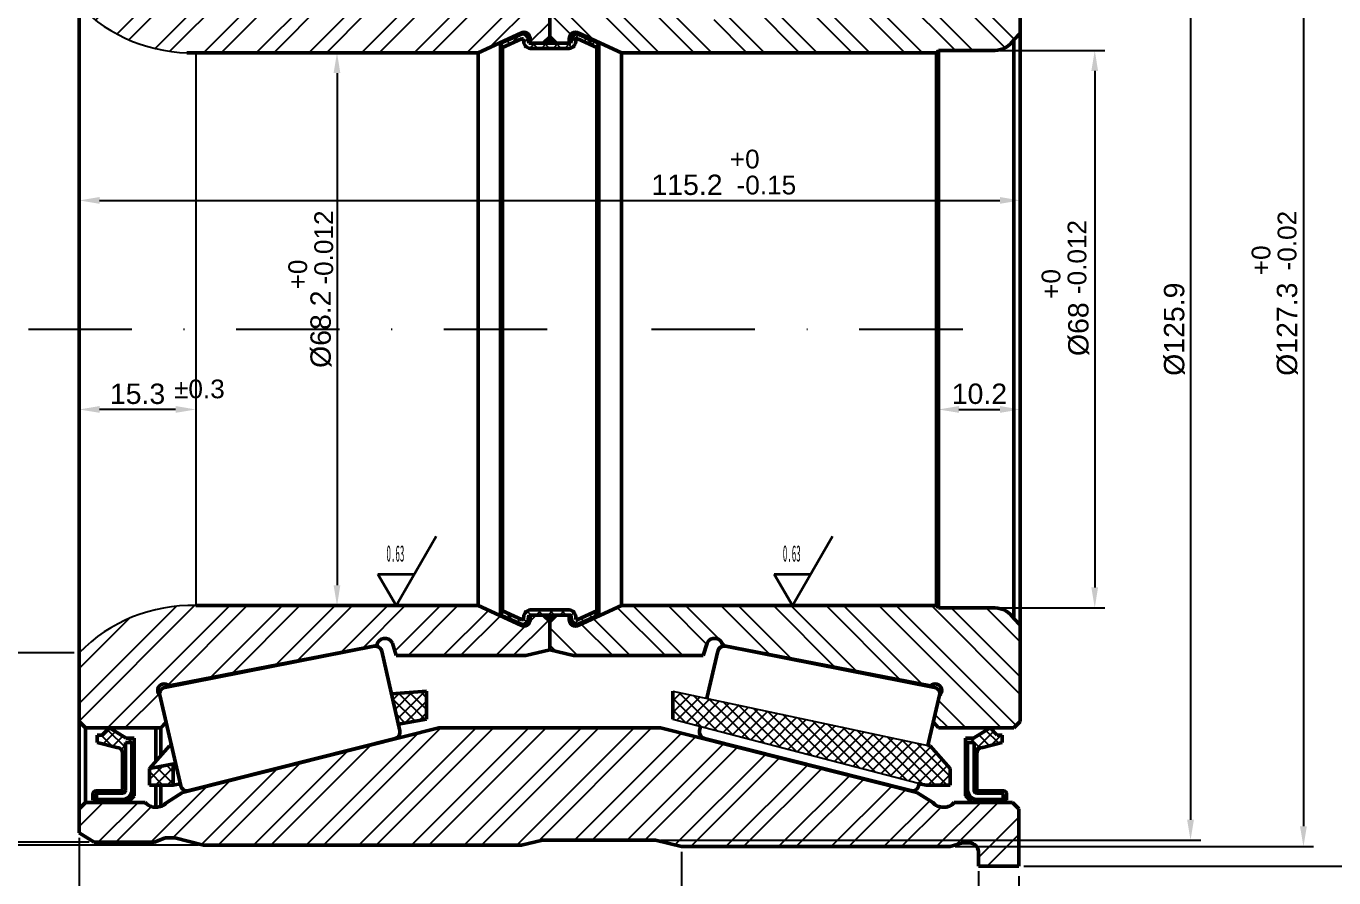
# Model space of a CAD drawing. Header units: millimetres. Extents: x 2659 to 3032, y 1080 to 1344.
# Drawn here: x 2783.2 to 2943.7, y 1169.3 to 1273.9 of the extents above; entities that cross this region are included whole.
import ezdxf

# ---------------------------------------------------------------- set-up
doc = ezdxf.new("R2010")
doc.units = ezdxf.units.MM
doc.linetypes.add('DASHDOT', pattern=[25.4, 12.7, -6.35, 0, -6.35])
for name, color, linetype, lineweight in [('AM_0', 7, 'Continuous', 50), ('AM_8', 1, 'Continuous', 25), ('CAXA4', 3, 'Continuous', 25)]:
    doc.layers.add(name, color=color, linetype=linetype, lineweight=lineweight)
doc.styles.get("Standard").update_dxf_attribs({"font": 'arial.ttf'})
doc.styles.add('UserTxtStyle3', font='', dxfattribs={"width": 0.4})
doc.styles.get('UserTxtStyle3').set_extended_font_data('FangSong_GB2312')
doc.dimstyles.new('ISO-25', dxfattribs={"dimtxt": 2.5, "dimasz": 2.5, "dimexe": 1.25, "dimexo": 0.625, "dimtad": 1, "dimtxsty": 'Standard', "dimcen": 2.5, "dimadec": 0, "dimazin": 0, "dimtfac": 1, "dimtmove": 0, "dimatfit": 3, "dimfxl": 1, "dimarcsym": 0})
pattern_1 = [(45, (290.7775, 262.977), (-3.232892, 3.232892), []), (45, (292.9327, 262.977), (-3.232892, 3.232892), [])]
pattern_2 = [(135, (290.7775, 262.977), (-3.232892, -3.232892), []), (135, (290.7775, 265.1324), (-3.232892, -3.232892), [])]
pattern_3 = [(135, (290.7775, 262.9771), (-0.7184205, -0.7184205), []), (225, (290.7775, 262.9771), (0.7184205, -0.7184205), [])]

# ---------------------------------------------------------------- blocks, each defined once
blk = doc.blocks.new('*D25')
at = {"color": 0, "lineweight": -2, "transparency": 16777216}
for p, q in [((2905.67, 1302.62), (2956.45, 1302.62)), ((2955.2, 1300.12), (2955.2, 1173.21)), ((2905.67, 1170.71), (2956.45, 1170.71))]:
    blk.add_line(p, q, dxfattribs=at)
at = {"color": 0, "transparency": 16777216}
for points in [[(2954.78, 1300.12), (2955.61, 1300.12), (2955.2, 1302.62)], [(2954.78, 1173.21), (2955.61, 1173.21), (2955.2, 1170.71)]]:
    blk.add_solid(points, dxfattribs=at)
at = {"layer": 'Defpoints', "color": 0, "transparency": 16777216}
for p in [(2905.05, 1302.62), (2905.05, 1170.71), (2955.2, 1170.71)]:
    blk.add_point(p, dxfattribs=at)
at = {"color": 0, "transparency": 16777216, "insert": (2953.23, 1236.66), "char_height": 2.5, "attachment_point": 5, "rotation": 90}
blk.add_mtext('%%C132', dxfattribs=at)
blk = doc.blocks.new('*D26')
at = {"color": 0, "lineweight": -2, "transparency": 16777216}
for p, q in [((2902.74, 1270.89), (2915.61, 1270.89)), ((2914.36, 1268.39), (2914.36, 1204.94)), ((2902.74, 1202.44), (2915.61, 1202.44))]:
    blk.add_line(p, q, dxfattribs=at)
at = {"color": 0, "transparency": 16777216}
for points in [[(2913.94, 1268.39), (2914.77, 1268.39), (2914.36, 1270.89)], [(2913.94, 1204.94), (2914.77, 1204.94), (2914.36, 1202.44)]]:
    blk.add_solid(points, dxfattribs=at)
at = {"layer": 'Defpoints', "color": 0, "transparency": 16777216}
for p in [(2902.11, 1270.89), (2902.11, 1202.44), (2914.36, 1202.44)]:
    blk.add_point(p, dxfattribs=at)
at = {"color": 0, "transparency": 16777216, "insert": (2912.39, 1236.66), "char_height": 2.5, "attachment_point": 5, "rotation": 90}
blk.add_mtext('%%C68', dxfattribs=at)
blk = doc.blocks.new('*D27')
at = {"color": 0, "lineweight": -2, "transparency": 16777216}
for p, q in [((2895.18, 1236.04), (2895.18, 1225.55)), ((2905.22, 1236.04), (2905.22, 1225.55)), ((2897.68, 1226.8), (2902.72, 1226.8))]:
    blk.add_line(p, q, dxfattribs=at)
at = {"color": 0, "transparency": 16777216}
for points in [[(2897.68, 1227.22), (2897.68, 1226.39), (2895.18, 1226.8)], [(2902.72, 1227.22), (2902.72, 1226.39), (2905.22, 1226.8)]]:
    blk.add_solid(points, dxfattribs=at)
at = {"layer": 'Defpoints', "color": 0, "transparency": 16777216}
for p in [(2895.18, 1236.66), (2905.22, 1236.66), (2905.22, 1226.8)]:
    blk.add_point(p, dxfattribs=at)
at = {"color": 0, "transparency": 16777216, "insert": (2900.2, 1228.71), "char_height": 2.5, "attachment_point": 5}
blk.add_mtext('10.2', dxfattribs=at)
blk = doc.blocks.new('*D28')
at = {"color": 0, "lineweight": -2, "transparency": 16777216}
for p, q in [((2789.67, 1236.04), (2789.67, 1225.55)), ((2804.01, 1236.04), (2804.01, 1225.55)), ((2801.51, 1226.8), (2792.17, 1226.8))]:
    blk.add_line(p, q, dxfattribs=at)
at = {"color": 0, "transparency": 16777216}
for points in [[(2792.17, 1227.22), (2792.17, 1226.39), (2789.67, 1226.8)], [(2801.51, 1227.22), (2801.51, 1226.39), (2804.01, 1226.8)]]:
    blk.add_solid(points, dxfattribs=at)
at = {"layer": 'Defpoints', "color": 0, "transparency": 16777216}
for p in [(2789.67, 1236.66), (2804.01, 1236.66), (2789.67, 1226.8)]:
    blk.add_point(p, dxfattribs=at)
at = {"color": 0, "transparency": 16777216, "insert": (2796.84, 1228.71), "char_height": 2.5, "attachment_point": 5}
blk.add_mtext('15.3', dxfattribs=at)
blk = doc.blocks.new('*D29')
at = {"color": 0, "lineweight": -2, "transparency": 16777216}
for p, q in [((2789.67, 1252.62), (2789.67, 1253.73)), ((2792.17, 1252.48), (2902.72, 1252.48)), ((2905.22, 1237.29), (2905.22, 1253.73))]:
    blk.add_line(p, q, dxfattribs=at)
at = {"color": 0, "transparency": 16777216}
for points in [[(2792.17, 1252.89), (2792.17, 1252.06), (2789.67, 1252.48)], [(2902.72, 1252.89), (2902.72, 1252.06), (2905.22, 1252.48)]]:
    blk.add_solid(points, dxfattribs=at)
at = {"layer": 'Defpoints', "color": 0, "transparency": 16777216}
for p in [(2905.22, 1252.48), (2789.67, 1252), (2905.22, 1236.66)]:
    blk.add_point(p, dxfattribs=at)
at = {"color": 0, "transparency": 16777216, "insert": (2864.3, 1254.38), "char_height": 2.5, "attachment_point": 5}
blk.add_mtext('115.2', dxfattribs=at)
blk = doc.blocks.new('*D30')
at = {"color": 0, "lineweight": -2, "transparency": 16777216}
for p, q in [((2900.07, 1170.08), (2900.07, 1162.22)), ((2905.05, 1169.46), (2905.05, 1162.22)), ((2897.57, 1163.47), (2895.07, 1163.47)), ((2900.07, 1163.47), (2905.05, 1163.47)), ((2907.55, 1163.47), (2910.05, 1163.47))]:
    blk.add_line(p, q, dxfattribs=at)
at = {"color": 0, "transparency": 16777216}
for points in [[(2897.57, 1163.88), (2897.57, 1163.05), (2900.07, 1163.47)], [(2907.55, 1163.88), (2907.55, 1163.05), (2905.05, 1163.47)]]:
    blk.add_solid(points, dxfattribs=at)
at = {"layer": 'Defpoints', "color": 0, "transparency": 16777216}
for p in [(2900.07, 1170.71), (2905.05, 1170.08), (2905.05, 1163.47)]:
    blk.add_point(p, dxfattribs=at)
at = {"color": 0, "transparency": 16777216, "insert": (2902.56, 1165.36), "char_height": 2.5, "attachment_point": 5}
blk.add_mtext('5', dxfattribs=at)
blk = doc.blocks.new('*D31')
at = {"color": 0, "lineweight": -2, "transparency": 16777216}
for p, q in [((2863.62, 1172.48), (2863.62, 1162.22)), ((2900.07, 1170.08), (2900.07, 1162.22)), ((2897.57, 1163.47), (2866.12, 1163.47))]:
    blk.add_line(p, q, dxfattribs=at)
at = {"color": 0, "transparency": 16777216}
for points in [[(2866.12, 1163.88), (2866.12, 1163.05), (2863.62, 1163.47)], [(2897.57, 1163.88), (2897.57, 1163.05), (2900.07, 1163.47)]]:
    blk.add_solid(points, dxfattribs=at)
at = {"layer": 'Defpoints', "color": 0, "transparency": 16777216}
for p in [(2863.62, 1173.11), (2900.07, 1170.71), (2863.62, 1163.47)]:
    blk.add_point(p, dxfattribs=at)
at = {"color": 0, "transparency": 16777216, "insert": (2881.85, 1165.37), "char_height": 2.5, "attachment_point": 5}
blk.add_mtext('33', dxfattribs=at)
blk = doc.blocks.new('*D32')
at = {"color": 0, "lineweight": -2, "transparency": 16777216}
for p, q in [((2789.67, 1174.17), (2789.67, 1162.22)), ((2863.62, 1172.48), (2863.62, 1162.22)), ((2792.17, 1163.47), (2861.12, 1163.47))]:
    blk.add_line(p, q, dxfattribs=at)
at = {"color": 0, "transparency": 16777216}
for points in [[(2792.17, 1163.88), (2792.17, 1163.05), (2789.67, 1163.47)], [(2861.12, 1163.88), (2861.12, 1163.05), (2863.62, 1163.47)]]:
    blk.add_solid(points, dxfattribs=at)
at = {"layer": 'Defpoints', "color": 0, "transparency": 16777216}
for p in [(2789.67, 1174.8), (2863.62, 1173.11), (2863.62, 1163.47)]:
    blk.add_point(p, dxfattribs=at)
at = {"color": 0, "transparency": 16777216, "insert": (2826.65, 1165.37), "char_height": 2.5, "attachment_point": 5}
blk.add_mtext('73.5', dxfattribs=at)
blk = doc.blocks.new('*D36')
at = {"color": 0, "lineweight": -2, "transparency": 16777216}
for p, q in [((2790.91, 1299.69), (2756.48, 1299.69)), ((2757.73, 1297.19), (2757.73, 1176.14)), ((2790.91, 1173.64), (2756.48, 1173.64))]:
    blk.add_line(p, q, dxfattribs=at)
at = {"color": 0, "transparency": 16777216}
for points in [[(2757.31, 1297.19), (2758.14, 1297.19), (2757.73, 1299.69)], [(2757.31, 1176.14), (2758.14, 1176.14), (2757.73, 1173.64)]]:
    blk.add_solid(points, dxfattribs=at)
at = {"layer": 'Defpoints', "color": 0, "transparency": 16777216}
for p in [(2791.53, 1299.69), (2757.73, 1173.64), (2791.53, 1173.64)]:
    blk.add_point(p, dxfattribs=at)
at = {"color": 0, "transparency": 16777216, "insert": (2755.76, 1236.66), "char_height": 2.5, "attachment_point": 5, "rotation": 90}
blk.add_mtext('%%C126.12', dxfattribs=at)
blk = doc.blocks.new('*D37')
at = {"color": 0, "lineweight": -2, "transparency": 16777216}
for p, q in [((2789.04, 1276.41), (2770.53, 1276.41)), ((2771.78, 1199.42), (2771.78, 1273.91)), ((2789.04, 1196.92), (2770.53, 1196.92))]:
    blk.add_line(p, q, dxfattribs=at)
at = {"color": 0, "transparency": 16777216}
for points in [[(2771.37, 1273.91), (2772.2, 1273.91), (2771.78, 1276.41)], [(2771.37, 1199.42), (2772.2, 1199.42), (2771.78, 1196.92)]]:
    blk.add_solid(points, dxfattribs=at)
at = {"layer": 'Defpoints', "color": 0, "transparency": 16777216}
for p in [(2771.78, 1276.41), (2789.67, 1276.41), (2789.67, 1196.92)]:
    blk.add_point(p, dxfattribs=at)
at = {"color": 0, "transparency": 16777216, "insert": (2769.81, 1236.66), "char_height": 2.5, "attachment_point": 5, "rotation": 90}
blk.add_mtext('%%C84.9', dxfattribs=at)
blk = doc.blocks.new('*D38')
at = {"color": 0, "lineweight": -2, "transparency": 16777216}
for p, q in [((2821.38, 1270.62), (2822.58, 1270.62)), ((2821.33, 1268.12), (2821.33, 1205.21)), ((2820.7, 1202.71), (2820.08, 1202.71))]:
    blk.add_line(p, q, dxfattribs=at)
at = {"color": 0, "transparency": 16777216}
for points in [[(2820.91, 1268.12), (2821.74, 1268.12), (2821.33, 1270.62)], [(2820.91, 1205.21), (2821.74, 1205.21), (2821.33, 1202.71)]]:
    blk.add_solid(points, dxfattribs=at)
at = {"layer": 'Defpoints', "color": 0, "transparency": 16777216}
for p in [(2820.76, 1270.62), (2821.33, 1202.71), (2821.33, 1202.71)]:
    blk.add_point(p, dxfattribs=at)
at = {"color": 0, "transparency": 16777216, "insert": (2819.36, 1236.66), "char_height": 2.5, "attachment_point": 5, "rotation": 90}
blk.add_mtext('%%C68.2', dxfattribs=at)
blk = doc.blocks.new('*D41')
at = {"color": 0, "lineweight": -2, "transparency": 16777216}
for p, q in [((2861.05, 1299.42), (2927.37, 1299.42)), ((2926.12, 1296.92), (2926.12, 1176.41)), ((2861.05, 1173.91), (2927.37, 1173.91))]:
    blk.add_line(p, q, dxfattribs=at)
at = {"color": 0, "transparency": 16777216}
for points in [[(2925.7, 1296.92), (2926.54, 1296.92), (2926.12, 1299.42)], [(2925.7, 1176.41), (2926.54, 1176.41), (2926.12, 1173.91)]]:
    blk.add_solid(points, dxfattribs=at)
at = {"layer": 'Defpoints', "color": 0, "transparency": 16777216}
for p in [(2860.42, 1299.42), (2860.42, 1173.91), (2926.12, 1173.91)]:
    blk.add_point(p, dxfattribs=at)
at = {"color": 0, "transparency": 16777216, "insert": (2924.15, 1236.66), "char_height": 2.5, "attachment_point": 5, "rotation": 90}
blk.add_mtext('%%C125.9', dxfattribs=at)
blk = doc.blocks.new('*D42')
at = {"color": 0, "lineweight": -2, "transparency": 16777216}
for p, q in [((2897.23, 1300.22), (2941.23, 1300.22)), ((2939.98, 1297.72), (2939.98, 1175.61)), ((2897.23, 1173.11), (2941.23, 1173.11))]:
    blk.add_line(p, q, dxfattribs=at)
at = {"color": 0, "transparency": 16777216}
for points in [[(2939.56, 1297.72), (2940.4, 1297.72), (2939.98, 1300.22)], [(2939.56, 1175.61), (2940.4, 1175.61), (2939.98, 1173.11)]]:
    blk.add_solid(points, dxfattribs=at)
at = {"layer": 'Defpoints', "color": 0, "transparency": 16777216}
for p in [(2896.6, 1300.22), (2896.6, 1173.11), (2939.98, 1173.11)]:
    blk.add_point(p, dxfattribs=at)
at = {"color": 0, "transparency": 16777216, "insert": (2938.01, 1236.66), "char_height": 2.5, "attachment_point": 5, "rotation": 90}
blk.add_mtext('%%C127.3', dxfattribs=at)
blk = doc.blocks.new('*D43')
at = {"color": 0, "lineweight": -2, "transparency": 16777216}
for p, q in [((2804.33, 1300.04), (2739.46, 1300.04)), ((2740.71, 1297.54), (2740.71, 1175.79)), ((2804.33, 1173.29), (2739.46, 1173.29))]:
    blk.add_line(p, q, dxfattribs=at)
at = {"color": 0, "transparency": 16777216}
for points in [[(2740.29, 1297.54), (2741.13, 1297.54), (2740.71, 1300.04)], [(2740.29, 1175.79), (2741.13, 1175.79), (2740.71, 1173.29)]]:
    blk.add_solid(points, dxfattribs=at)
at = {"layer": 'Defpoints', "color": 0, "transparency": 16777216}
for p in [(2804.96, 1300.04), (2740.71, 1173.29), (2804.96, 1173.29)]:
    blk.add_point(p, dxfattribs=at)
at = {"color": 0, "transparency": 16777216, "insert": (2738.74, 1236.66), "char_height": 2.5, "attachment_point": 5, "rotation": 90}
blk.add_mtext('%%C127', dxfattribs=at)

msp = doc.modelspace()

# ---------------------------------------------------------------- hatches: boundary and pattern name
h = msp.add_hatch()
h.set_pattern_fill('ANSI32', color=256, scale=0.48, style=0)
h.set_pattern_definition(pattern_1)
h.paths.add_polyline_path([(2846.556, 1299.419), (2843.978, 1300.041), (2804.956, 1300.041), (2801.401, 1299.153), (2800.245, 1299.153), (2798.912, 1299.686), (2791.534, 1299.686), (2789.667, 1298.53), (2789.667, 1295.597), (2790.467, 1294.797), (2797.766, 1294.797, -0.4487738), (2800.423, 1294.797), (2802.378, 1293.553), (2833.845, 1285.641), (2847.445, 1285.641), (2861.045, 1285.641), (2892.512, 1293.553), (2894.467, 1294.797, -0.4487738), (2897.125, 1294.797), (2904.245, 1294.797), (2905.045, 1295.597), (2905.045, 1302.619), (2900.067, 1302.619), (2900.067, 1301.197), (2900.067, 1300.839, -0.4142136), (2899.003, 1299.775), (2899.001, 1299.775), (2898.112, 1299.775), (2896.601, 1300.219), (2863.623, 1300.219), (2860.423, 1299.419)])
h.paths.add_polyline_path([(2833.845, 1187.686), (2802.378, 1179.775), (2800.423, 1178.53, -0.4487738), (2797.766, 1178.53), (2790.467, 1178.53), (2789.667, 1177.73), (2789.667, 1174.797), (2791.534, 1173.641), (2798.912, 1173.641), (2800.245, 1174.175), (2801.401, 1174.175), (2804.956, 1173.286), (2843.978, 1173.286), (2846.556, 1173.908), (2860.423, 1173.908), (2863.623, 1173.108), (2896.601, 1173.108), (2898.112, 1173.553), (2899.001, 1173.553), (2899.003, 1173.553, -0.4142136), (2900.067, 1172.489), (2900.067, 1172.13), (2900.067, 1170.708), (2905.045, 1170.708), (2905.045, 1177.73), (2904.245, 1178.53), (2897.125, 1178.53, -0.4487738), (2894.467, 1178.53), (2892.512, 1179.775), (2861.045, 1187.686), (2847.445, 1187.686)])
h = msp.add_hatch()
h.set_pattern_fill('ANSI37', color=256, scale=0.32, angle=90, style=0)
h.set_pattern_definition(pattern_3)
h.paths.add_polyline_path([(2802.091, 1292.496), (2801.223, 1292.664), (2798.29, 1292.664), (2798.29, 1290.619), (2800.754, 1287.853), (2801.004, 1287.805), (2828.016, 1281.468), (2832.334, 1281.108), (2832.334, 1284.575)])
h.paths.add_polyline_path([(2796.412, 1293.997), (2795.612, 1294.797), (2792.145, 1294.797), (2791.345, 1294.53), (2791.345, 1293.775, 0.4142136), (2791.745, 1293.375), (2794.79, 1293.375, -0.4142136), (2794.99, 1293.175), (2794.99, 1288.93), (2794.99, 1288.721, -0.4142136), (2794.31, 1288.041), (2794.278, 1288.041), (2791.878, 1287.419), (2791.878, 1286.53), (2792.501, 1286.53), (2793.39, 1285.641), (2795.434, 1286.886), (2796.412, 1286.886)])
h.paths.add_polyline_path([(2795.345, 1287.419), (2795.345, 1293.321, 0.4142136), (2795.025, 1293.641), (2791.99, 1293.641, -0.4142136), (2791.79, 1293.841), (2791.79, 1294.441), (2794.945, 1294.441, -0.4142136), (2796.145, 1293.241), (2796.145, 1287.419)], flags=16)
h.paths.add_polyline_path([(2862.556, 1192.219), (2862.556, 1188.753), (2893.667, 1180.664), (2896.601, 1180.664), (2896.601, 1182.708), (2894.137, 1185.474), (2893.886, 1185.522)])
h.paths.add_polyline_path([(2903.012, 1186.797), (2902.39, 1186.797), (2901.501, 1187.686), (2899.456, 1186.441), (2898.478, 1186.441), (2898.478, 1179.33), (2899.278, 1178.53), (2902.745, 1178.53), (2903.545, 1178.797), (2903.545, 1179.553, 0.4142136), (2903.145, 1179.953), (2900.101, 1179.953, -0.4142136), (2899.901, 1180.153), (2899.901, 1184.397), (2899.901, 1184.606, -0.4142136), (2900.581, 1185.286), (2900.612, 1185.286), (2903.012, 1185.908)])
h.paths.add_polyline_path([(2899.545, 1185.908), (2899.545, 1180.006, 0.4142136), (2899.865, 1179.686), (2902.901, 1179.686, -0.4142136), (2903.101, 1179.486), (2903.101, 1178.886), (2899.945, 1178.886, -0.4142136), (2898.745, 1180.086), (2898.745, 1185.908)], flags=16)
h = msp.add_hatch()
h.set_pattern_fill('ANSI32', color=256, scale=0.48, style=0)
h.set_pattern_definition(pattern_1)
h.paths.add_polyline_path([(2800.69, 1280.486, -1.0341462), (2799.572, 1281.627), (2800.338, 1284.93), (2799.712, 1285.641), (2790.467, 1285.641), (2789.667, 1284.841), (2789.667, 1276.406, 0.194148), (2802.872, 1270.619), (2838.645, 1270.619), (2841.358, 1271.861), (2841.401, 1271.775), (2844.067, 1272.93, -0.3575769), (2844.778, 1272.313), (2844.867, 1271.775), (2846.645, 1271.775), (2847.445, 1272.575), (2847.445, 1276.041), (2844.512, 1276.753), (2828.601, 1276.753), (2828.128, 1275.217, -0.7416096), (2826.201, 1275.508)])
h = msp.add_hatch()
h.set_pattern_fill('ANSI37', color=256, scale=0.32, angle=90, style=0)
h.set_pattern_definition(pattern_3)
h.paths.add_polyline_path([(2862.556, 1281.108), (2866.874, 1281.468), (2866.03, 1285.183), (2862.556, 1284.575)])
h.paths.add_polyline_path([(2832.334, 1192.219), (2828.016, 1191.859), (2828.86, 1188.145), (2832.334, 1188.753)])
h = msp.add_hatch()
h.set_pattern_fill('ANSI32', color=256, scale=0.48, angle=90, style=0)
h.set_pattern_definition(pattern_2)
h.paths.add_polyline_path([(2894.912, 1270.619), (2895.178, 1270.886), (2902.112, 1270.886, 0.2463251), (2904.423, 1272.219), (2905.223, 1273.019), (2905.223, 1284.841), (2904.423, 1285.641), (2895.178, 1285.641), (2894.553, 1284.93), (2895.318, 1281.627, -1.0341462), (2894.201, 1280.486), (2868.69, 1275.508, -0.7416096), (2866.762, 1275.217), (2866.29, 1276.753), (2850.378, 1276.753), (2847.445, 1276.041), (2847.445, 1272.575), (2848.245, 1271.775), (2849.845, 1271.775), (2849.845, 1272.308, -0.5339236), (2850.85, 1273.088), (2856.245, 1270.619)])
h = msp.add_hatch()
h.set_pattern_fill('ANSI37', color=256, scale=0.32, angle=90, style=0)
h.set_pattern_definition(pattern_3)
h.paths.add_polyline_path([(2850.645, 1272.13), (2850.645, 1272.308), (2850.912, 1272.308), (2853.223, 1271.241), (2853.49, 1271.775), (2850.823, 1272.93, 0.3593724), (2850.112, 1272.308), (2850.023, 1271.775), (2847.445, 1271.775), (2844.867, 1271.775), (2844.778, 1272.313, 0.3575769), (2844.067, 1272.93), (2841.401, 1271.775), (2841.667, 1271.241), (2843.978, 1272.308), (2844.245, 1272.308), (2844.245, 1272.13, 0.4065163), (2845.045, 1271.153), (2848.949, 1271.153), (2849.845, 1271.153, 0.4065163)])
h = msp.add_hatch()
h.set_pattern_fill('ANSI32', color=256, scale=0.48, style=0)
h.set_pattern_definition(pattern_1)
h.paths.add_polyline_path([(2826.201, 1197.819, -0.7416096), (2828.128, 1198.11), (2828.601, 1196.575), (2844.512, 1196.575), (2847.445, 1197.286), (2847.445, 1200.753), (2846.645, 1201.553), (2845.045, 1201.553), (2845.045, 1201.019, -0.5339236), (2844.041, 1200.239), (2838.645, 1202.708), (2804.009, 1202.708, 0.2095133), (2789.667, 1196.921), (2789.667, 1188.486), (2790.467, 1187.686), (2799.712, 1187.686), (2800.338, 1188.397), (2799.572, 1191.7, -1.0341462), (2800.69, 1192.841)])
h = msp.add_hatch()
h.set_pattern_fill('ANSI32', color=256, scale=0.48, angle=90, style=0)
h.set_pattern_definition(pattern_2)
h.paths.add_polyline_path([(2856.245, 1202.708), (2851.001, 1200.308, -0.5587952), (2849.845, 1200.911), (2849.845, 1201.553), (2848.245, 1201.553), (2847.445, 1200.753), (2847.445, 1197.286), (2850.378, 1196.575), (2866.29, 1196.575), (2866.675, 1197.827, -0.8613136), (2868.69, 1197.819), (2894.201, 1192.841, -1.0341462), (2895.318, 1191.7), (2894.553, 1188.397), (2895.178, 1187.686), (2904.423, 1187.686), (2905.223, 1188.486), (2905.223, 1200.308), (2904.423, 1201.108, 0.2677775), (2901.881, 1202.441), (2895.178, 1202.441), (2894.912, 1202.708)])
h = msp.add_hatch()
h.set_pattern_fill('ANSI37', color=256, scale=0.32, angle=90, style=0)
h.set_pattern_definition(pattern_3)
h.paths.add_polyline_path([(2849.845, 1202.175), (2845.941, 1202.175), (2845.045, 1202.175, 0.4065163), (2844.245, 1201.197), (2844.245, 1201.019), (2843.978, 1201.019), (2841.667, 1202.086), (2841.401, 1201.553), (2844.067, 1200.397, 0.3593724), (2844.778, 1201.019), (2844.867, 1201.553), (2847.445, 1201.553), (2850.023, 1201.553), (2850.113, 1201.015, 0.3575769), (2850.823, 1200.397), (2853.49, 1201.553), (2853.223, 1202.086), (2850.912, 1201.019), (2850.645, 1201.019), (2850.645, 1201.197, 0.4065163)])
h = msp.add_hatch()
h.set_pattern_fill('ANSI37', color=256, scale=0.32, angle=90, style=0)
h.set_pattern_definition(pattern_3)
h.paths.add_polyline_path([(2796.412, 1186.441), (2795.434, 1186.441), (2793.39, 1187.686), (2792.501, 1186.797), (2791.878, 1186.797), (2791.878, 1185.908), (2794.278, 1185.286), (2794.31, 1185.286, -0.4142136), (2794.99, 1184.606), (2794.99, 1184.397), (2794.99, 1180.153, -0.4142136), (2794.79, 1179.953), (2791.745, 1179.953, 0.4142136), (2791.345, 1179.553), (2791.345, 1178.797), (2792.145, 1178.53), (2795.612, 1178.53), (2796.412, 1179.33)])
h.paths.add_polyline_path([(2795.345, 1185.908), (2796.145, 1185.908), (2796.145, 1180.086, -0.4142136), (2794.945, 1178.886), (2791.79, 1178.886), (2791.79, 1179.486, -0.4142136), (2791.99, 1179.686), (2795.025, 1179.686, 0.4142136), (2795.345, 1180.006)], flags=16)
h.paths.add_polyline_path([(2801.223, 1183.274), (2798.29, 1182.708), (2798.29, 1180.664), (2801.223, 1180.664)])

# ---------------------------------------------------------------- linework, layer by layer
for p, q in [((2804.009, 1270.619), (2804.009, 1202.708)), ((2862.556, 1192.219), (2893.886, 1185.522)), ((2862.556, 1188.753), (2893.667, 1180.664))]:
    msp.add_line(p, q)
for centre, start, end in [((2803.441, 1289.875), 224.35951, 271.69179), ((2803.441, 1183.452), 88.30821, 135.64049)]:
    msp.add_arc(centre, 19.264, start, end)
at = {"layer": 'AM_0', "linetype": 'Continuous'}
for p, q in [((2789.667, 1236.664), (2789.667, 1284.841)), ((2905.223, 1273.019), (2905.223, 1284.841)), ((2847.445, 1276.041), (2847.445, 1271.775)), ((2847.445, 1276.041), (2847.445, 1271.775)), ((2789.667, 1273.019), (2789.667, 1235.568)), ((2843.89, 1273.019), (2838.645, 1270.619)), ((2841.401, 1271.775), (2844.067, 1272.93)), ((2841.667, 1271.241), (2841.401, 1271.775)), ((2841.401, 1271.775), (2841.401, 1236.664)), ((2843.978, 1272.308), (2841.667, 1271.241)), ((2844.245, 1272.308), (2843.978, 1272.308)), ((2844.245, 1272.13), (2844.245, 1272.308)), ((2844.867, 1271.775), (2844.778, 1272.308)), ((2844.867, 1271.775), (2847.445, 1271.775)), ((2845.045, 1271.775), (2845.045, 1272.308)), ((2847.445, 1272.575), (2846.645, 1271.775)), ((2847.445, 1272.575), (2848.245, 1271.775)), ((2850.023, 1271.775), (2847.445, 1271.775)), ((2849.845, 1271.775), (2849.845, 1272.308)), ((2850.023, 1271.775), (2850.112, 1272.308)), ((2850.645, 1272.13), (2850.645, 1272.308)), ((2850.645, 1272.308), (2850.912, 1272.308)), ((2853.49, 1271.775), (2850.823, 1272.93)), ((2850.912, 1272.308), (2853.223, 1271.241)), ((2851.001, 1273.019), (2856.245, 1270.619)), ((2853.223, 1271.241), (2853.49, 1271.775)), ((2853.49, 1271.775), (2853.49, 1236.664)), ((2905.223, 1273.019), (2904.423, 1272.219)), ((2904.423, 1272.219), (2904.423, 1235.855)), ((2905.223, 1273.019), (2905.223, 1235.568)), ((2802.872, 1270.619), (2838.645, 1270.619)), ((2838.645, 1270.619), (2838.645, 1236.664)), ((2841.667, 1271.241), (2841.667, 1236.664)), ((2845.045, 1271.153), (2848.949, 1271.153)), ((2849.845, 1271.153), (2845.941, 1271.153)), ((2853.223, 1271.241), (2853.223, 1236.664)), ((2894.912, 1270.619), (2856.245, 1270.619)), ((2856.245, 1270.619), (2856.245, 1236.664)), ((2895.178, 1270.886), (2894.912, 1270.619)), ((2894.912, 1270.619), (2894.912, 1236.664)), ((2895.178, 1270.886), (2902.112, 1270.886)), ((2895.178, 1270.886), (2895.178, 1236.664)), ((2789.667, 1200.308), (2789.667, 1237.759)), ((2789.667, 1236.664), (2789.667, 1188.486)), ((2838.645, 1202.708), (2838.645, 1236.664)), ((2841.401, 1201.553), (2841.401, 1236.664)), ((2841.667, 1202.086), (2841.667, 1236.664)), ((2853.223, 1202.086), (2853.223, 1236.664)), ((2853.49, 1201.553), (2853.49, 1236.664)), ((2856.245, 1202.708), (2856.245, 1236.664)), ((2894.912, 1202.708), (2894.912, 1236.664)), ((2895.178, 1202.441), (2895.178, 1236.664)), ((2904.423, 1201.108), (2904.423, 1237.472)), ((2905.223, 1200.308), (2905.223, 1237.759)), ((2804.009, 1202.708), (2838.645, 1202.708)), ((2843.89, 1200.308), (2838.645, 1202.708)), ((2851.001, 1200.308), (2856.245, 1202.708)), ((2894.912, 1202.708), (2856.245, 1202.708)), ((2895.178, 1202.441), (2894.912, 1202.708)), ((2841.667, 1202.086), (2841.401, 1201.553)), ((2841.401, 1201.553), (2844.067, 1200.397)), ((2843.978, 1201.019), (2841.667, 1202.086)), ((2844.245, 1201.019), (2843.978, 1201.019)), ((2844.245, 1201.197), (2844.245, 1201.019)), ((2844.867, 1201.553), (2844.778, 1201.019)), ((2844.867, 1201.553), (2847.445, 1201.553)), ((2845.045, 1202.175), (2848.949, 1202.175)), ((2845.045, 1201.553), (2845.045, 1201.019)), ((2849.845, 1202.175), (2845.941, 1202.175)), ((2847.445, 1200.753), (2846.645, 1201.553)), ((2847.445, 1197.286), (2847.445, 1201.553)), ((2850.023, 1201.553), (2847.445, 1201.553)), ((2847.445, 1200.753), (2848.245, 1201.553)), ((2847.445, 1197.286), (2847.445, 1201.553)), ((2849.845, 1201.553), (2849.845, 1201.019)), ((2850.023, 1201.553), (2850.112, 1201.019)), ((2850.645, 1201.197), (2850.645, 1201.019)), ((2850.645, 1201.019), (2850.912, 1201.019)), ((2853.49, 1201.553), (2850.823, 1200.397)), ((2850.912, 1201.019), (2853.223, 1202.086)), ((2853.223, 1202.086), (2853.49, 1201.553)), ((2895.178, 1202.441), (2902.112, 1202.441)), ((2905.223, 1200.308), (2904.423, 1201.108)), ((2789.667, 1200.308), (2789.667, 1188.486)), ((2905.223, 1200.308), (2905.223, 1188.486)), ((2800.196, 1192.665), (2825.883, 1197.738)), ((2826.201, 1197.819), (2800.69, 1192.841)), ((2828.128, 1198.11), (2828.601, 1196.575)), ((2866.762, 1198.11), (2866.29, 1196.575)), ((2868.69, 1197.819), (2894.201, 1192.841)), ((2894.694, 1192.665), (2869.007, 1197.738)), ((2829.044, 1187.337), (2826.818, 1197.13)), ((2828.601, 1196.575), (2844.512, 1196.575)), ((2828.601, 1196.575), (2844.512, 1196.575)), ((2847.445, 1197.286), (2844.512, 1196.575)), ((2847.445, 1197.286), (2850.378, 1196.575)), ((2866.29, 1196.575), (2850.378, 1196.575)), ((2866.752, 1191.322), (2868.072, 1197.13)), ((2799.572, 1191.7), (2802.15, 1180.579)), ((2832.334, 1192.219), (2828.016, 1191.859)), ((2832.334, 1188.753), (2832.334, 1192.219)), ((2862.556, 1188.753), (2862.556, 1192.219)), ((2895.318, 1191.7), (2893.886, 1185.522)), ((2789.667, 1189.116), (2789.667, 1174.797)), ((2790.467, 1187.686), (2789.667, 1188.486)), ((2800.338, 1188.397), (2799.712, 1187.686)), ((2828.86, 1188.145), (2832.334, 1188.753)), ((2894.553, 1188.397), (2895.178, 1187.686)), ((2904.423, 1187.686), (2905.223, 1188.486)), ((2799.712, 1187.686), (2790.467, 1187.686)), ((2790.467, 1178.53), (2790.467, 1187.686)), ((2792.501, 1186.797), (2791.878, 1186.797)), ((2791.878, 1186.797), (2791.878, 1185.908)), ((2793.39, 1187.686), (2792.501, 1186.797)), ((2795.434, 1186.441), (2793.39, 1187.686)), ((2799.094, 1183.611), (2799.094, 1187.686)), ((2799.712, 1187.686), (2799.712, 1184.305)), ((2802.378, 1179.775), (2833.845, 1187.686)), ((2833.845, 1187.686), (2847.445, 1187.686)), ((2861.045, 1187.686), (2847.445, 1187.686)), ((2892.512, 1179.775), (2861.045, 1187.686)), ((2865.847, 1187.337), (2865.967, 1187.866)), ((2895.178, 1187.686), (2904.423, 1187.686)), ((2899.456, 1186.441), (2901.501, 1187.686)), ((2901.501, 1187.686), (2902.39, 1186.797)), ((2902.39, 1186.797), (2903.012, 1186.797)), ((2903.012, 1186.797), (2903.012, 1185.908)), ((2791.878, 1185.908), (2794.278, 1185.286)), ((2794.278, 1185.286), (2794.31, 1185.286)), ((2795.345, 1185.908), (2795.345, 1180.006)), ((2795.345, 1185.908), (2796.145, 1185.908)), ((2795.434, 1186.441), (2796.412, 1186.441)), ((2796.145, 1185.908), (2796.145, 1180.086)), ((2796.412, 1186.441), (2796.412, 1179.33)), ((2798.29, 1182.708), (2800.754, 1185.474)), ((2800.754, 1185.474), (2801.004, 1185.522)), ((2828.459, 1186.384), (2803.125, 1179.984)), ((2866.431, 1186.384), (2891.765, 1179.984)), ((2894.137, 1185.474), (2893.886, 1185.522)), ((2896.601, 1182.708), (2894.137, 1185.474)), ((2899.456, 1186.441), (2898.478, 1186.441)), ((2898.478, 1186.441), (2898.478, 1179.33)), ((2898.745, 1185.908), (2898.745, 1180.086)), ((2899.545, 1185.908), (2898.745, 1185.908)), ((2899.545, 1185.908), (2899.545, 1180.006)), ((2900.612, 1185.286), (2900.581, 1185.286)), ((2903.012, 1185.908), (2900.612, 1185.286)), ((2794.99, 1184.397), (2794.99, 1184.606)), ((2794.99, 1180.153), (2794.99, 1184.397)), ((2798.29, 1182.708), (2801.512, 1183.33)), ((2801.223, 1180.664), (2801.223, 1183.274)), ((2899.901, 1184.397), (2899.901, 1184.606)), ((2899.901, 1180.153), (2899.901, 1184.397)), ((2798.29, 1180.664), (2798.29, 1182.708)), ((2896.601, 1180.664), (2896.601, 1182.708)), ((2801.223, 1180.664), (2798.29, 1180.664)), ((2799.094, 1177.934), (2799.094, 1180.664)), ((2799.712, 1180.664), (2799.712, 1178.045)), ((2801.223, 1180.664), (2802.091, 1180.831)), ((2892.812, 1180.886), (2892.741, 1180.579)), ((2893.667, 1180.664), (2892.799, 1180.831)), ((2893.667, 1180.664), (2896.601, 1180.664)), ((2790.467, 1178.53), (2789.667, 1177.73)), ((2790.467, 1178.53), (2797.771, 1178.53)), ((2791.345, 1178.797), (2791.345, 1179.553)), ((2792.145, 1178.53), (2791.345, 1178.797)), ((2791.745, 1179.953), (2794.79, 1179.953)), ((2791.79, 1179.486), (2791.79, 1178.886)), ((2791.79, 1178.886), (2794.945, 1178.886)), ((2791.99, 1179.686), (2795.025, 1179.686)), ((2792.145, 1178.53), (2795.612, 1178.53)), ((2796.412, 1179.33), (2795.612, 1178.53)), ((2797.771, 1178.53), (2797.771, 1178.524)), ((2802.378, 1179.775), (2800.423, 1178.53)), ((2892.512, 1179.775), (2894.467, 1178.53)), ((2904.245, 1178.53), (2897.119, 1178.53)), ((2897.119, 1178.53), (2897.119, 1178.524)), ((2898.478, 1179.33), (2899.278, 1178.53)), ((2902.745, 1178.53), (2899.278, 1178.53)), ((2902.901, 1179.686), (2899.865, 1179.686)), ((2903.101, 1178.886), (2899.945, 1178.886)), ((2903.145, 1179.953), (2900.101, 1179.953)), ((2902.745, 1178.53), (2903.545, 1178.797)), ((2903.101, 1179.486), (2903.101, 1178.886)), ((2903.545, 1178.797), (2903.545, 1179.553)), ((2904.245, 1178.53), (2905.045, 1177.73)), ((2905.045, 1170.708), (2905.045, 1177.73)), ((2789.667, 1174.797), (2791.534, 1173.641)), ((2791.534, 1173.641), (2798.912, 1173.641)), ((2798.912, 1173.641), (2800.245, 1174.175)), ((2800.245, 1174.175), (2801.401, 1174.175)), ((2801.401, 1174.175), (2804.956, 1173.286)), ((2843.978, 1173.286), (2846.556, 1173.908)), ((2846.556, 1173.908), (2860.423, 1173.908)), ((2860.423, 1173.908), (2863.623, 1173.108)), ((2804.956, 1173.286), (2843.978, 1173.286)), ((2863.623, 1173.108), (2896.601, 1173.108)), ((2896.601, 1173.108), (2898.112, 1173.553)), ((2898.112, 1173.553), (2899.001, 1173.553)), ((2899.001, 1173.553), (2899.003, 1173.553)), ((2900.067, 1172.13), (2900.067, 1172.489)), ((2900.067, 1172.13), (2900.067, 1170.708)), ((2900.067, 1170.708), (2905.045, 1170.708))]:
    msp.add_line(p, q, dxfattribs=at)
for centre, radius, start, end in [((2844.282, 1272.362), 0.765, 355.9618, 120.82319), ((2844.046, 1272.188), 0.742, 9.28001, 88.34814), ((2845.147, 1272.052), 0.905, 175.04432, 263.53449), ((2850.609, 1272.362), 0.765, 59.17681, 184.0382), ((2849.743, 1272.052), 0.905, 276.46551, 4.95568), ((2850.844, 1272.188), 0.742, 91.65186, 170.71999), ((2901.996, 1273.756), 2.872, 272.30584, 327.65744), ((2844.282, 1200.965), 0.765, 239.17681, 4.0382), ((2844.046, 1201.139), 0.742, 271.65186, 350.71999), ((2845.147, 1201.275), 0.905, 96.46551, 184.95568), ((2850.609, 1200.965), 0.765, 175.9618, 300.82319), ((2849.743, 1201.275), 0.905, 355.04432, 83.53449), ((2850.844, 1201.139), 0.742, 189.28001, 268.34814), ((2901.996, 1199.571), 2.872, 32.34256, 87.69416), ((2826.038, 1196.953), 0.8, 12.80427, 101.17045), ((2827.209, 1197.672), 1.019, 25.4583, 171.70224), ((2867.682, 1197.672), 1.019, 8.29776, 154.5417), ((2868.852, 1196.953), 0.8, 78.82955, 167.19573), ((2800.112, 1192.289), 0.799, 43.68105, 227.52786), ((2894.779, 1192.289), 0.799, 312.47214, 136.31895), ((2800.351, 1191.881), 0.8, 101.17045, 193.04983), ((2894.539, 1191.881), 0.8, 346.95017, 78.82955), ((2828.263, 1187.16), 0.8, 284.17806, 12.80427), ((2866.627, 1187.16), 0.8, 167.19573, 255.82194), ((2794.31, 1184.606), 0.68, 0, 90), ((2900.581, 1184.606), 0.68, 90, 180), ((2794.79, 1180.153), 0.2, 270, 0), ((2794.945, 1180.086), 1.2, 270, 0), ((2802.929, 1180.76), 0.8, 193.04983, 284.17806), ((2891.961, 1180.76), 0.8, 255.82194, 346.95017), ((2899.945, 1180.086), 1.2, 180, 270), ((2900.101, 1180.153), 0.2, 180, 270), ((2791.745, 1179.553), 0.4, 90, 180), ((2791.99, 1179.486), 0.2, 90, 180), ((2795.025, 1180.006), 0.32, 270, 0), ((2799.094, 1179.713), 1.778, 221.93029, 318.33859), ((2895.796, 1179.713), 1.778, 221.66141, 318.06971), ((2899.865, 1180.006), 0.32, 180, 270), ((2902.901, 1179.486), 0.2, 0, 90), ((2903.145, 1179.553), 0.4, 0, 90), ((2899.003, 1172.489), 1.064, 0, 90)]:
    msp.add_arc(centre, radius, start, end, dxfattribs=at)
at = {"layer": 'AM_8', "color": 0, "linetype": 'DASHDOT'}
msp.add_lwpolyline([(2783.445, 1236.664), (2908.601, 1236.664)], dxfattribs=at)
at = {"layer": 'CAXA4', "color": 0, "linetype": 'Continuous', "lineweight": 35}
for p, q in [((2828.576, 1202.708), (2833.494, 1211.226)), ((2877.234, 1202.708), (2882.152, 1211.226)), ((2828.576, 1202.708), (2826.34, 1206.58)), ((2826.34, 1206.58), (2830.811, 1206.58)), ((2877.234, 1202.708), (2874.999, 1206.58)), ((2874.999, 1206.58), (2879.47, 1206.58))]:
    msp.add_line(p, q, dxfattribs=at)

# ---------------------------------------------------------------- texts
at = {"char_height": 2.3, "attachment_point": 1}
for s, insert in [('+0', (2869.555, 1258.709)), ('-0.15', (2870.383, 1255.517)), ('%%P0.3', (2801.319, 1230.476))]:
    msp.add_mtext_dynamic_manual_height_columns(s, width=18.23779, gutter_width=12.5, heights=[0], dxfattribs=dict(at, insert=insert))
at = {"char_height": 2.3, "attachment_point": 1, "rotation": 90}
for s, insert in [('-0.012', (2818.546, 1242.132)), ('-0.02', (2936.816, 1243.876)), ('-0.012', (2911.029, 1240.969)), ('+0', (2933.624, 1243.29)), ('+0', (2815.354, 1241.546)), ('+0', (2907.837, 1240.384))]:
    msp.add_mtext_dynamic_manual_height_columns(s, width=18.23779, gutter_width=12.5, heights=[0], dxfattribs=dict(at, insert=insert))
at = {"layer": 'CAXA4', "color": 0, "linetype": 'Continuous', "lineweight": 25, "char_height": 2.0134, "attachment_point": 1, "style": 'UserTxtStyle3'}
for insert in [(2827.407, 1210.128), (2876.066, 1210.128)]:
    msp.add_mtext('0.63', dxfattribs=dict(at, insert=insert))

# ---------------------------------------------------------------- dimensions: what is measured, and where the dimension line sits
for base, p1, p2, text, picture, middle in [((2955.197, 1170.708), (2905.045, 1302.619), (2905.045, 1170.708), '%%C132', '*D25', (2953.226, 1236.664)), ((2740.708, 1173.286), (2804.956, 1300.041), (2804.956, 1173.286), '%%C127', '*D43', (2738.737, 1236.664)), ((2757.728, 1173.641), (2791.534, 1299.686), (2791.534, 1173.641), '%%C126.12', '*D36', (2755.757, 1236.664)), ((2926.12, 1173.908), (2860.423, 1299.419), (2860.423, 1173.908), '%%C125.9', '*D41', (2924.149, 1236.664)), ((2939.981, 1173.108), (2896.601, 1300.219), (2896.601, 1173.108), '%%C127.3', '*D42', (2938.01, 1236.664)), ((2771.784, 1276.406), (2789.667, 1196.921), (2789.667, 1276.406), '%%C84.9', '*D37', (2769.812, 1236.664)), ((2821.327, 1202.708), (2820.759, 1270.619), (2821.327, 1202.708), '%%C68.2', '*D38', (2819.356, 1236.664)), ((2914.357, 1202.441), (2902.112, 1270.886), (2902.112, 1202.441), '%%C68', '*D26', (2912.385, 1236.664))]:
    dim = msp.add_linear_dim(base=base, p1=p1, p2=p2, angle=90, text=text, dimstyle='ISO-25')
    dim.commit()
    dim.dimension.update_dxf_attribs({"geometry": picture, "text_midpoint": middle})
dim = msp.add_linear_dim(base=(2905.223, 1252.476), p1=(2789.667, 1252), p2=(2905.223, 1236.664), text='115.2', dimstyle='ISO-25')
dim.commit()
dim.dimension.update_dxf_attribs({"geometry": '*D29', "text_midpoint": (2864.299, 1252.476), "dimtype": 160})
for base, p1, p2, text, picture, middle in [((2789.667, 1226.805), (2804.009, 1236.664), (2789.667, 1236.664), '15.3', '*D28', (2796.838, 1228.707)), ((2905.223, 1226.805), (2895.178, 1236.664), (2905.223, 1236.664), '10.2', '*D27', (2900.201, 1228.706)), ((2863.623, 1163.466), (2789.667, 1174.797), (2863.623, 1173.108), '73.5', '*D32', (2826.645, 1165.368)), ((2863.623, 1163.466), (2900.067, 1170.708), (2863.623, 1173.108), '33', '*D31', (2881.845, 1165.368)), ((2905.045, 1163.466), (2900.067, 1170.708), (2905.045, 1170.083), '5', '*D30', (2902.556, 1165.362))]:
    dim = msp.add_linear_dim(base=base, p1=p1, p2=p2, text=text, dimstyle='ISO-25')
    dim.commit()
    dim.dimension.update_dxf_attribs({"geometry": picture, "text_midpoint": middle})

doc.saveas('drawing.dxf')
